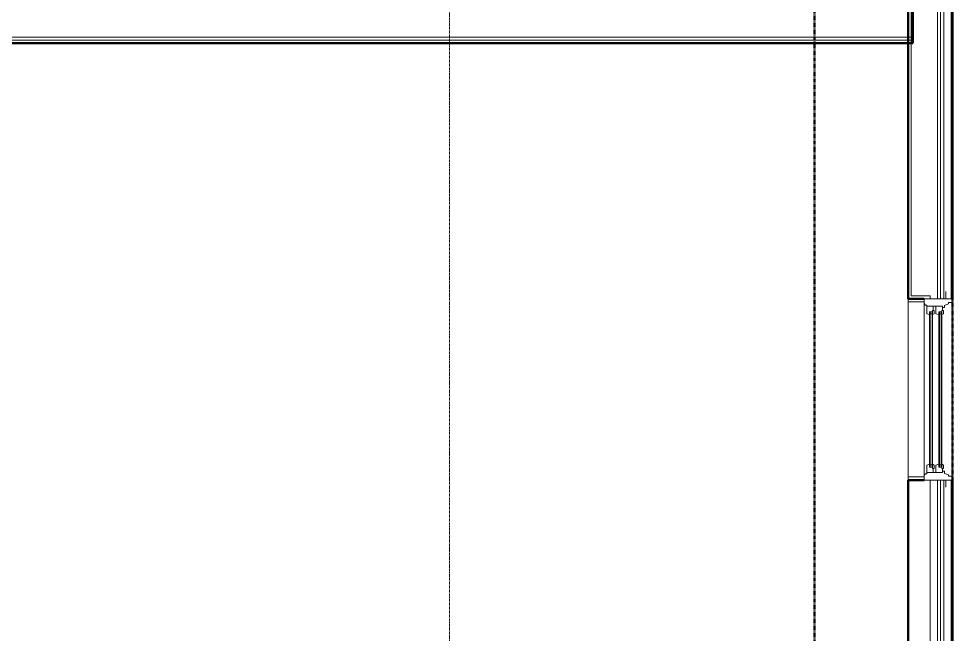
# Model space of a CAD drawing. Header units: inches. Extents: x -4235 to -464, y 9767 to 12347.
# Drawn here: x -2263.7 to -2067.9, y 10287.6 to 10416.7 of the extents above; entities that cross this region are included whole.
import ezdxf

# ---------------------------------------------------------------- set-up
doc = ezdxf.new("R2010")
doc.units = ezdxf.units.IN
doc.header["$MEASUREMENT"] = 0
doc.linetypes.add('Dash 1_16_', pattern=[0.125, 0.0625, -0.0625])
doc.linetypes.add('Grid Line 1_2_', pattern=[0.875, 0.5, -0.125, 0.125, -0.125])
for name, color, linetype, lineweight in [('0-1', 170, 'Continuous', 5), ('A-GLAZ-1', 151, 'Continuous', 9), ('A-GLAZ-2', 151, 'Continuous', 20), ('A-WALL', 113, 'Continuous', 13), ('A-WALL-2', 50, 'Continuous', 13), ('A-WALL-6', 113, 'Continuous', 9), ('A-WALL-7', 113, 'Continuous', 50), ('C-PROP-LINE-1', 91, 'Dash 1_16_', 50), ('I-WALL-1', 250, 'Continuous', 50), ('I-WALL-2', 10, 'Continuous', 9), ('I-WALL-3', 254, 'Continuous', 9), ('S-GRID-1', 1, 'Grid Line 1_2_', 9)]:
    doc.layers.add(name, color=color, linetype=linetype, lineweight=lineweight)

# ---------------------------------------------------------------- blocks, each defined once
blk = doc.blocks.new('CTR - 1st Phase - Common Walls_rvt-2-BACKGROUND - 3RD FLOOR')
at = {"layer": 'A-WALL-2'}
for p, q in [((-2076.17, 10412.16), (-2437.8, 10412.16)), ((-2076.17, 10412.79), (-2437.18, 10412.79))]:
    blk.add_line(p, q, dxfattribs=at)
at = {"layer": 'I-WALL-1'}
for p, q in [((-2076.17, 10411.54), (-2076.17, 10420.04)), ((-2438.43, 10411.54), (-2076.17, 10411.54))]:
    blk.add_line(p, q, dxfattribs=at)
at = {"layer": 'I-WALL-2'}
for p in [(-2076.17, 10420.04), (-2077.17, 10411.54)]:
    blk.add_line(p, (-2076.17, 10411.54), dxfattribs=at)
at = {"layer": 'I-WALL-3'}
blk.add_line((-2267.09, 10411.54), (-2077.17, 10411.54), dxfattribs=at)
blk = doc.blocks.new('Window-Double_Hung-Andersen-400_Series-Tilt_Wash - DOUBLE HUNG - COTTAGE - 3RD FLOOR-2888628-BACKGROUND - 3RD FLOOR')
at = {"layer": 'A-GLAZ-1'}
for p, q in [((-16.29, 2.31), (-15.7, 2.31)), ((-15.82, 2.31), (-15.82, 1.94)), ((-15.7, 2.44), (15.7, 2.44)), ((-15.7, 2.31), (15.7, 2.31)), ((16.29, 2.31), (15.7, 2.31)), ((15.82, 2.31), (15.82, 1.94)), ((-16.29, 1.94), (-15.7, 1.94)), ((-16.29, 0.38), (-15.7, 0.38)), ((-15.82, 0.38), (-15.82, 0)), ((-15.7, 1.94), (15.7, 1.94)), ((-15.7, 1.81), (15.7, 1.81)), ((-15.7, 0.5), (15.7, 0.5)), ((-15.7, 0.38), (15.7, 0.38)), ((-15.7, 0), (15.7, 0)), ((16.29, 1.94), (15.7, 1.94)), ((16.29, 0.38), (15.7, 0.38)), ((15.82, 0.38), (15.82, 0)), ((18.95, -1.25), (-18.95, -1.25)), ((-18.95, -1.25), (-18.95, -4.63)), ((-18.32, -1.25), (-18.32, -4.63)), ((-16.29, 0), (-15.7, 0)), ((-15.7, -0.13), (15.7, -0.13)), ((16.29, 0), (15.7, 0)), ((18.32, -1.25), (18.32, -4.63)), ((18.95, -4.63), (18.95, -1.25)), ((-19.01, -4.12), (-19.01, -2.62)), ((-19.01, -2.62), (-18.95, -2.62)), ((18.95, -2.62), (19.01, -2.62)), ((19.01, -2.62), (19.01, -4.12)), ((-18.95, -4.12), (-19.01, -4.12)), ((-18.95, -4.63), (18.95, -4.63)), ((19.01, -4.12), (18.95, -4.12))]:
    blk.add_line(p, q, dxfattribs=at)
at = {"layer": 'A-GLAZ-2'}
for p, q in [((19.01, 4.62), (-19.01, 4.62)), ((-19.01, 4.62), (-19.01, -1.25)), ((-18.2, 4.62), (-18.2, 3.81)), ((18.2, 4.62), (18.2, 3.81)), ((19.01, -1.25), (19.01, 4.62)), ((-19.01, 3.25), (-20.51, 3.25)), ((-18.2, 3.81), (-17.92, 3.81)), ((-17.92, 3.81), (-17.61, 3)), ((-17.61, 3), (-17.14, 3)), ((-17.42, 2.56), (-16.57, 2.56)), ((-17.42, 2.56), (-17.42, -0.75)), ((-17.14, 3), (-17.14, 2.56)), ((-15.86, 2.78), (-16.57, 2.78)), ((-16.57, 2.44), (-16.57, 2.78)), ((-15.7, 2.44), (-16.57, 2.44)), ((-16.29, 2.44), (-16.29, 1.81)), ((-15.86, 2.78), (-15.7, 2.44)), ((15.86, 2.78), (15.7, 2.44)), ((15.7, 2.44), (16.57, 2.44)), ((15.86, 2.78), (16.57, 2.78)), ((16.29, 2.44), (16.29, 1.81)), ((16.57, 2.44), (16.57, 2.78)), ((17.42, 2.56), (16.57, 2.56)), ((17.14, 3), (17.14, 2.56)), ((17.61, 3), (17.14, 3)), ((17.42, 2.56), (17.42, -0.75)), ((17.92, 3.81), (17.61, 3)), ((18.2, 3.81), (17.92, 3.81)), ((19.01, 3.25), (20.51, 3.25)), ((-17.42, 1.19), (-15.86, 1.19)), ((-17.42, 0.62), (-16.57, 0.62)), ((-15.86, 0.84), (-16.57, 0.84)), ((-16.57, 0.5), (-16.57, 0.84)), ((-15.7, 0.5), (-16.57, 0.5)), ((-15.7, 1.81), (-16.29, 1.81)), ((-16.29, 0.5), (-16.29, -0.13)), ((-15.86, 1.19), (-15.7, 1.81)), ((-15.86, 0.84), (-15.7, 0.5)), ((15.7, 1.81), (16.29, 1.81)), ((15.86, 1.19), (15.7, 1.81)), ((15.86, 0.84), (15.7, 0.5)), ((15.7, 0.5), (16.57, 0.5)), ((17.42, 1.19), (15.86, 1.19)), ((15.86, 0.84), (16.57, 0.84)), ((16.29, 0.5), (16.29, -0.13)), ((16.57, 0.5), (16.57, 0.84)), ((17.42, 0.62), (16.57, 0.62)), ((-19.01, -1.25), (19.01, -1.25)), ((-17.67, -0.97), (-18, -1.25)), ((-17.67, -0.97), (-17.67, -0.75)), ((-17.67, -0.75), (-15.86, -0.75)), ((-15.7, -0.13), (-16.29, -0.13)), ((-15.86, -0.75), (-15.7, -0.13)), ((15.7, -0.13), (16.29, -0.13)), ((15.86, -0.75), (15.7, -0.13)), ((17.67, -0.75), (15.86, -0.75)), ((17.67, -0.97), (17.67, -0.75)), ((17.67, -0.97), (18, -1.25))]:
    blk.add_line(p, q, dxfattribs=at)
blk = doc.blocks.new('Family - ___-2835860-BACKGROUND - 3RD FLOOR')
at = {"layer": 'C-PROP-LINE-1'}
blk.add_line((-2067.92, 9980.19), (-2067.92, 10851.39), dxfattribs=at)
blk = doc.blocks.new('Family - ___-2835903-BACKGROUND - 3RD FLOOR')
at = {"layer": 'C-PROP-LINE-1'}
blk.add_line((-2096.82, 10009.09), (-2096.82, 10822.49), dxfattribs=at)
blk = doc.blocks.new('Family - ___-2835932-BACKGROUND - 3RD FLOOR')
at = {"layer": 'C-PROP-LINE-1'}
blk.add_line((-2067.92, 9980.19), (-2067.92, 10851.39), dxfattribs=at)

msp = doc.modelspace()

# ---------------------------------------------------------------- linework, layer by layer
at = {"layer": 'A-WALL'}
for p, q in [((-2071.05, 10358), (-2071.05, 10435.18)), ((-2070.42, 10358), (-2070.42, 10435.18)), ((-2069.67, 10358), (-2069.67, 10435.18)), ((-2068.17, 10358), (-2068.17, 10435.18)), ((-2071.05, 10277.39), (-2071.05, 10319.98)), ((-2070.42, 10277.39), (-2070.42, 10319.98)), ((-2069.67, 10282.95), (-2069.67, 10319.98)), ((-2068.17, 10282.95), (-2068.17, 10319.98))]:
    msp.add_line(p, q, dxfattribs=at)
at = {"layer": 'A-WALL-6'}
for p, q in [((-2076.55, 10434.55), (-2076.55, 10358.63)), ((-2076.55, 10358.63), (-2072.55, 10358.63)), ((-2072.55, 10358), (-2072.55, 10358.63)), ((-2077.17, 10357.94), (-2077.17, 10358)), ((-2077.17, 10319.98), (-2077.17, 10320.04)), ((-2072.55, 10277.39), (-2072.55, 10319.98))]:
    msp.add_line(p, q, dxfattribs=at)
at = {"layer": 'A-WALL-7'}
for p, q in [((-2077.17, 10435.18), (-2077.17, 10358)), ((-2067.92, 10358), (-2067.92, 10435.18)), ((-2077.17, 10358), (-2073.8, 10358)), ((-2077.17, 10319.98), (-2077.17, 10277.39)), ((-2073.8, 10319.98), (-2077.17, 10319.98)), ((-2067.92, 10281.2), (-2067.92, 10319.98))]:
    msp.add_line(p, q, dxfattribs=at)
at = {"layer": 'S-GRID-1'}
msp.add_line((-2173.32, 9836.18), (-2173.32, 12297.93), dxfattribs=at)

# ---------------------------------------------------------------- block references
at = {"layer": '0-1'}
msp.add_blockref('CTR - 1st Phase - Common Walls_rvt-2-BACKGROUND - 3RD FLOOR', (0, 0), dxfattribs=at)
at = {"layer": 'A-GLAZ-1', "rotation": 269.9999999999999}
msp.add_blockref('Window-Double_Hung-Andersen-400_Series-Tilt_Wash - DOUBLE HUNG - COTTAGE - 3RD FLOOR-2888628-BACKGROUND - 3RD FLOOR', (-2072.55, 10338.99), dxfattribs=at)
at = {"layer": 'C-PROP-LINE-1'}
for name in ['Family - ___-2835860-BACKGROUND - 3RD FLOOR', 'Family - ___-2835932-BACKGROUND - 3RD FLOOR', 'Family - ___-2835903-BACKGROUND - 3RD FLOOR']:
    msp.add_blockref(name, (0, 0), dxfattribs=at)

doc.saveas('drawing.dxf')
